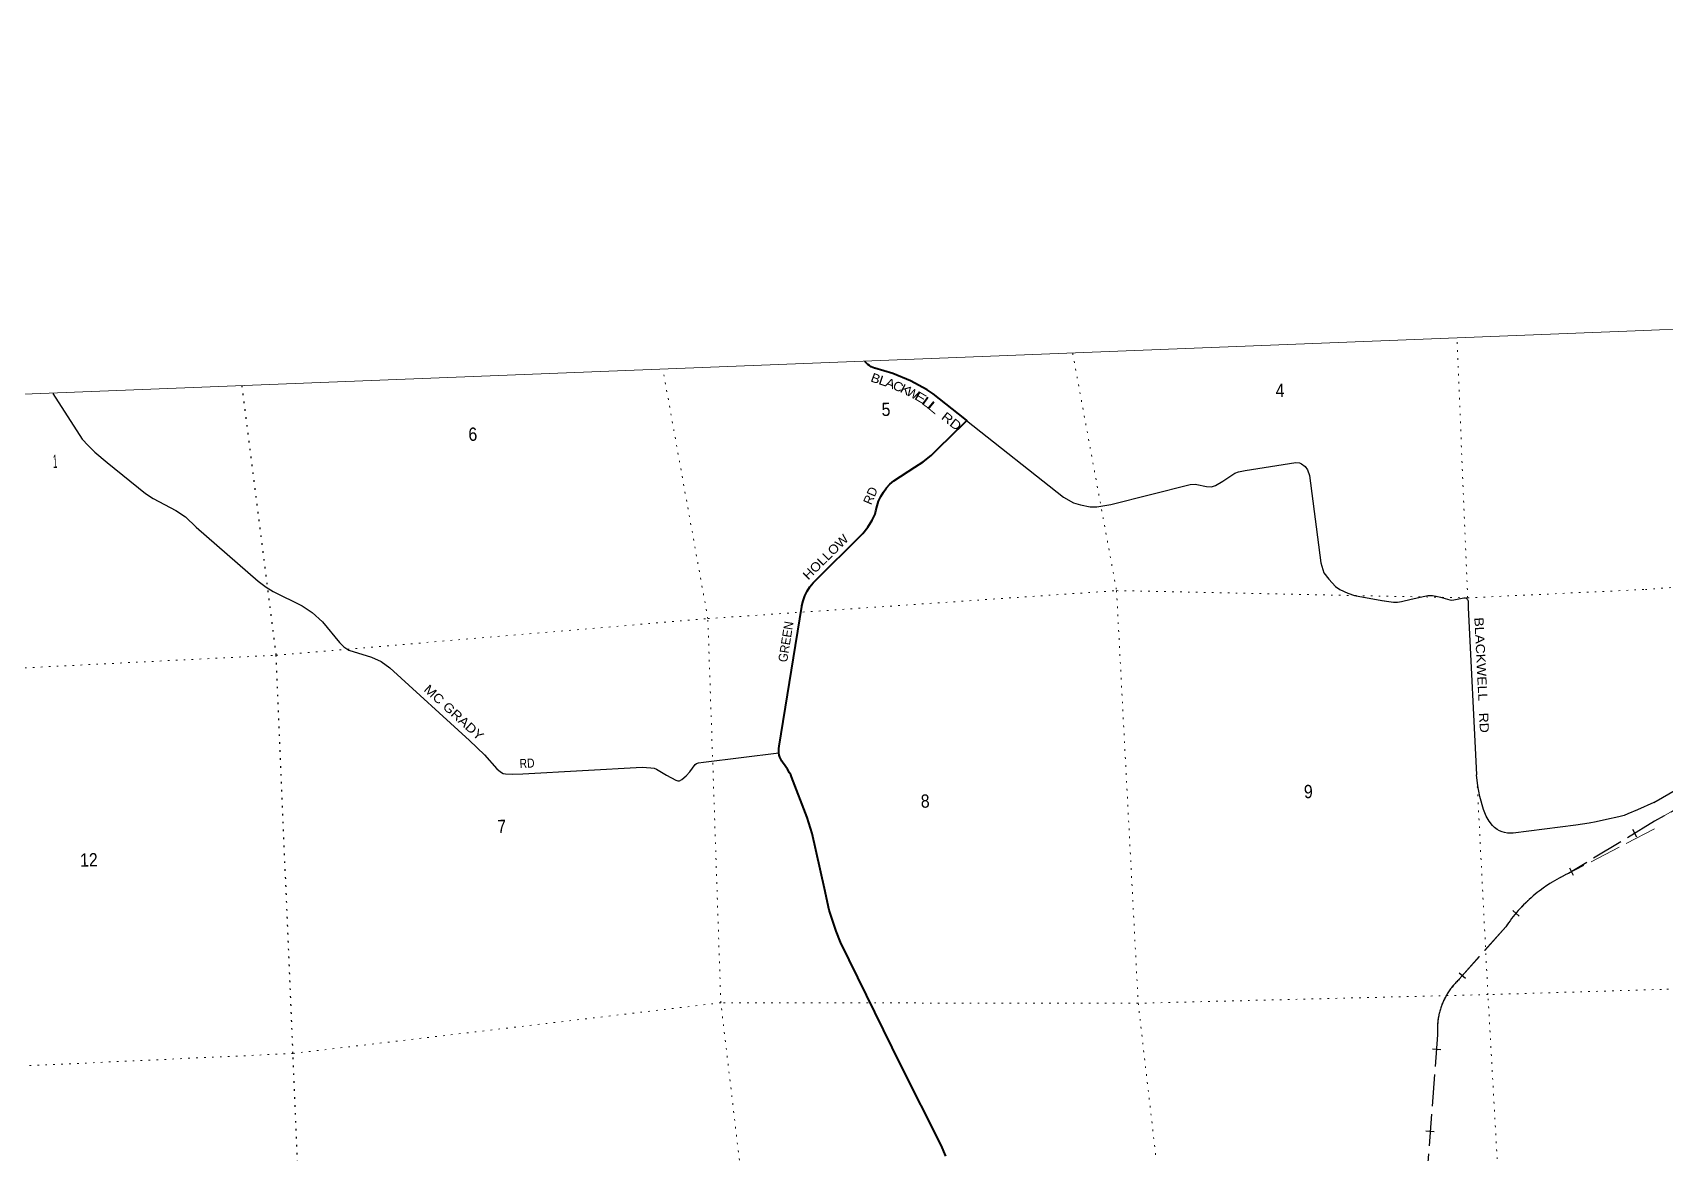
# Model space of a CAD drawing. Header units: feet. Extents: x 751810 to 1010326, y -353855 to -161247.
# Drawn here: x 887185 to 908761, y -176058 to -161247 of the extents above; entities that cross this region are included whole.
import ezdxf
from ezdxf.enums import TextEntityAlignment as Align

# ---------------------------------------------------------------- set-up
doc = ezdxf.new("R2010")
doc.units = ezdxf.units.FT
doc.header["$LTSCALE"] = 70
doc.linetypes.add('DOTTED', pattern=[1.5, 0.3, -1.2])
doc.linetypes.add('LONG_DASHED', pattern=[7.5, 6, -1.5])
for name, color, linetype, lineweight in [('26', 7, 'Continuous', 40), ('29', 7, 'Continuous', 25), ('4', 7, 'Continuous', 13), ('6', 7, 'DOTTED', 25), ('63', 7, 'Continuous', 25), ('7', 7, 'DOTTED', 13)]:
    doc.layers.add(name, color=color, linetype=linetype, lineweight=lineweight)
doc.layers.add('27', color=7, linetype='Continuous')
doc.layers.add('30', color=7, linetype='Continuous')

msp = doc.modelspace()

# ---------------------------------------------------------------- linework, layer by layer
at = {"layer": '26'}
for points in [[(897862.58, -173267.57), (897801.77, -173122.26), (897710.66, -172843.47), (897649.19, -172556.69), (897487.75, -171830.09), (897422.13, -171618.31), (897212.07, -171079.93), (897202.34, -171054.98), (897187.94, -171029.93), (897160.34, -170981.9), (897106.48, -170906.72), (897100.98, -170899.68), (897084.46, -170875.29), (897070.57, -170849.31), (897059.48, -170822.02), (897051.3, -170793.72), (897046.12, -170764.72), (897044.01, -170735.34), (897044.98, -170705.9), (897049.01, -170676.72), (897347.45, -168829.57), (897348.93, -168821.86), (897365.72, -168755.45), (897389.36, -168691.16), (897419.59, -168629.69), (897456.08, -168571.72), (897498.43, -168517.88), (897546.18, -168468.76), (898117.91, -167905.02), (898155.46, -167864.16), (898221.05, -167780.3), (898277.51, -167690.03), (898317.02, -167609.64), (898328.27, -167566.99), (898343, -167501.22), (898364.52, -167437.34), (898392.6, -167376.07), (898426.94, -167318.07), (898467.14, -167263.98), (898512.79, -167214.38), (898563.36, -167169.83), (898844.22, -166987.87), (898952.64, -166918.52), (899056.62, -166835.78), (899151.38, -166742.63), (899499.95, -166401.11), (899529.64, -166372.02), (899503.93, -166351.62), (899084.84, -166019.16), (899003.88, -165967.34), (898784.34, -165848.33), (898553.56, -165752.91), (898314.07, -165682.14), (898311.71, -165681.41), (898287.68, -165672.45), (898264.71, -165661.02), (898243.06, -165647.26), (898222.97, -165631.31), (898183.56, -165592.67)], [(899252.61, -176096.55), (899189.27, -175949.45), (898658.65, -174891.61), (897862.58, -173267.57)]]:
    msp.add_lwpolyline(points, dxfattribs=at)
at = {"layer": '29'}
for p, q in [((899527.45, -166370.28), (900809, -167386.92)), ((905025.42, -168750.9), (905051.2, -168756.05)), ((906154.61, -168844.78), (906264.09, -171054.39))]:
    msp.add_line(p, q, dxfattribs=at)
for points in [[(887451.3, -166013.67), (887840.66, -166620.36), (887919.89, -166703.81), (888007.46, -166791.41), (888170.09, -166929.09), (888674.66, -167337.94), (888778.9, -167404.7), (889079.14, -167563.23), (889204.25, -167646.66), (889346.02, -167780.17), (890163.33, -168497.75), (890271.75, -168577.01), (890363.49, -168631.25), (890747.13, -168823.16), (890880.57, -168910.76), (891014.01, -169031.76), (891239.18, -169307.11), (891297.56, -169365.51), (891364.28, -169407.23), (891664.52, -169499.02), (891789.62, -169557.42), (891906.38, -169640.86), (892957.21, -170600.41)], [(900809, -167386.92), (900938.61, -167458.42), (901030.36, -167487.62), (901159.63, -167512.66), (901247.2, -167512.66), (901434.85, -167483.45), (902481.53, -167216.44), (902548.25, -167212.27), (902569.1, -167216.44), (902698.37, -167245.65), (902765.09, -167249.82), (902815.13, -167233.13), (902911.04, -167174.72), (903073.67, -167070.42), (903119.54, -167049.56), (903207.11, -167032.87), (903878.49, -166928.57), (903924.36, -166932.74), (903953.55, -166945.26), (903999.42, -166978.64), (904032.78, -167024.53), (904057.8, -167099.63), (904207.92, -168255.28), (904249.62, -168384.61), (904312.17, -168468.05), (904403.91, -168568.18), (904458.12, -168605.73), (904566.55, -168655.79), (904654.12, -168684.99), (905012.74, -168751.75)], [(905012.74, -168751.75), (905167.04, -168772.61), (905221.25, -168772.61), (905275.46, -168764.26), (905400.56, -168735.06), (905581.95, -168693.34), (905623.65, -168687.08), (905682.04, -168687.08), (905732.08, -168695.42), (905790.46, -168707.94), (905911.39, -168743.4), (905934.32, -168746.53), (905965.6, -168743.4), (906096.95, -168716.28), (906114.67, -168716.28), (906130.31, -168722.54), (906145.95, -168738.18), (906151.16, -168747.57), (906153.25, -168758), (906154.61, -168844.78)], [(908609.49, -171422.43), (908920.92, -171238.5), (908983.58, -171209.24), (909017.01, -171198.79), (909088.03, -171179.99), (909814.99, -171029.51), (909890.2, -171014.87), (909948.69, -170996.07), (910086.56, -170929.19), (910959.75, -170477.76), (911281.45, -170310.56), (911358.74, -170268.75), (911417.23, -170231.13), (911536.3, -170135.01), (911761.91, -169946.91)], [(892957.21, -170600.41), (893157.39, -170792.33), (893320.02, -170975.89), (893367.97, -171017.61), (893403.42, -171038.47), (893432.61, -171042.64), (893520.18, -171046.81), (893661.95, -171042.64), (895238.2, -170955.03), (895352.9, -170961.29), (895398.77, -170967.55), (895430.02, -170980.06), (895559.29, -171059.33), (895684.39, -171126.08), (895709.43, -171132.34), (895732.36, -171132.34), (895763.62, -171117.74), (895822, -171067.67), (895867.89, -171017.61), (895938.76, -170917.48), (895955.46, -170907.06), (895982.56, -170898.71), (896051.35, -170888.28), (897045.13, -170765.59)], [(908609.49, -171422.43), (908393.6, -171516.74), (908265.37, -171572.03), (908215.33, -171590.8), (908147.57, -171608.52), (907980.76, -171646.07), (907847.32, -171675.28), (907755.58, -171691.97), (907576.27, -171721.17), (906750.6, -171825.47), (906713.07, -171827.56), (906675.54, -171825.47), (906633.84, -171818.17), (906604.65, -171808.79), (906569.21, -171793.14), (906540.01, -171777.5), (906501.44, -171751.42), (906475.38, -171725.34), (906433.68, -171666.93), (906394.06, -171600.19), (906358.62, -171512.57), (906308.58, -171341.52), (906283.56, -171199.67), (906264.09, -171054.39)]]:
    msp.add_lwpolyline(points, dxfattribs=at)
at = {"layer": '4'}
msp.add_lwpolyline([(751809.62, -170897.82), (783122.91, -169842.15), (814434.73, -168743.41), (845745, -167601.59), (877053.68, -166416.71), (908360.69, -165188.77), (939665.99, -163917.76), (970969.51, -162603.69), (1002271.19, -161246.56), (1010326.19, -344125.92), (978772.94, -345493.95), (947217.84, -346818.58), (915660.96, -348099.8), (884102.33, -349337.62), (852542.04, -350532.02), (820980.12, -351683.01), (789416.81, -352794.88), (757851.71, -353854.74)], close=True, dxfattribs=at)
msp.add_lwpolyline([(751809.62, -170897.82), (783122.91, -169842.15), (814434.73, -168743.41), (845745, -167601.59), (877053.68, -166416.71), (908360.69, -165188.77), (939665.99, -163917.76), (970969.51, -162603.69), (1002271.19, -161246.56), (1010326.19, -344125.92), (978772.94, -345493.95), (947217.84, -346818.58), (915660.96, -348099.8), (884102.33, -349337.62), (852542.04, -350532.02), (820980.12, -351683.01), (789416.81, -352794.88), (757851.71, -353854.74)], close=True, dxfattribs=at)
at = {"layer": '6'}
msp.add_lwpolyline([(891259.02, -187863.51), (891133.1, -185373.05), (890841.21, -180057.56), (890625.85, -174737.71), (890404.14, -169474.47), (889953.3, -165915.98)], dxfattribs=at)
at = {"layer": '63', "lineweight": 13}
msp.add_line((910571.03, -170564.72), (908608.72, -171673.41), dxfattribs=at)
at = {"layer": '63', "linetype": 'LONG_DASHED', "lineweight": 13}
for p, q in [((908617.22, -171769.21), (907478.55, -172359.07)), ((906650.93, -173063.69), (906036.73, -173755.71)), ((905750.67, -174492.04), (905607.77, -176346.5))]:
    msp.add_line(p, q, dxfattribs=at)
at = {"layer": '63'}
for p, q in [((908326.76, -171774.7), (908377.64, -171872.92)), ((907492.86, -172283.59), (907543.73, -172381.8)), ((906744.74, -172849.96), (906829.31, -172921.24)), ((906037.14, -173670.72), (906119.87, -173744.14)), ((905682.68, -174678.02), (905792.96, -174686.52)), ((905596.66, -175760.4), (905706.94, -175768.9))]:
    msp.add_line(p, q, dxfattribs=at)
at = {"layer": '63', "linetype": 'LONG_DASHED'}
for points in [[(910577.64, -170561.81), (910571.6, -170565.66), (908619.32, -171668.69)], [(908619.28, -171667.91), (907479.03, -172360.06), (907447.56, -172374.6), (907416.63, -172389.77), (907385.95, -172405.5), (907355.24, -172421.65), (907325.04, -172438.45), (907295.28, -172455.7), (907265.49, -172473.39), (907236.21, -172491.73), (907207.37, -172510.52), (907178.58, -172529.94), (907150.4, -172549.73), (907122.38, -172569.88), (907094.7, -172590.74), (907067.63, -172611.99), (907040.79, -172633.78), (907014.29, -172655.85), (906988.14, -172678.63), (906962.5, -172701.62), (906937.19, -172725.33), (906912.41, -172749.23), (906887.86, -172773.66), (906863.94, -172798.49), (906840.43, -172823.75), (906817.26, -172849.31), (906794.62, -172875.5), (906772.31, -172901.97), (906750.6, -172928.83), (906729.24, -172955.95), (906708.58, -172983.62), (906688.24, -173011.59), (906668.45, -173039.74), (906651.8, -173064.37), (906037.52, -173756.48), (906025.98, -173767.27), (906014.79, -173778.24), (906003.78, -173789.41), (905992.83, -173800.75), (905982.2, -173812.32), (905971.81, -173824.02), (905961.47, -173835.9), (905951.44, -173847.99), (905941.67, -173860.22), (905932.02, -173872.7), (905922.68, -173885.27), (905913.46, -173897.97), (905904.48, -173910.93), (905895.82, -173923.96), (905887.35, -173937.2), (905879.06, -173950.5), (905871.02, -173964.07), (905863.23, -173977.66), (905855.68, -173991.5), (905848.39, -174005.35), (905841.29, -174019.41), (905834.5, -174033.53), (905827.95, -174047.79), (905821.6, -174062.13), (905815.56, -174076.68), (905809.71, -174091.28), (905804.16, -174105.97), (905798.81, -174120.72), (905793.84, -174135.62), (905789.05, -174150.6), (905784.52, -174165.58), (905780.24, -174180.69), (905776.28, -174195.88), (905772.55, -174211.21), (905769.03, -174226.49), (905765.88, -174241.9), (905762.99, -174257.34), (905760.29, -174272.83), (905757.9, -174288.28), (905755.82, -174303.92), (905753.94, -174319.52), (905752.45, -174335.12), (905751.08, -174350.73), (905750.08, -174366.49), (905749.34, -174382.12), (905748.86, -174397.77), (905748.63, -174413.55), (905748.78, -174429.23), (905749.06, -174444.91), (905749.73, -174460.6), (905750.58, -174476.37), (905751.77, -174492.04), (905608.87, -176346.53)]]:
    msp.add_lwpolyline(points, dxfattribs=at)
at = {"layer": '63', "linetype": 'LONG_DASHED', "lineweight": 13}
for centre, radius, start, end in [((908299.28, -174161.42), 1980.42, 114.48285, 146.33804), ((906648.58, -174417.14), 901.03, 132.77012, 184.76815)]:
    msp.add_arc(centre, radius, start, end, dxfattribs=at)
at = {"layer": '7'}
for points in [[(907040.71, -195341.11), (907005.53, -190372.42), (906964.93, -184831.55), (906721.37, -179381.56), (906416.15, -173959.67), (906148.65, -168715.98), (906005.33, -165282.64)], [(896678.79, -187973.1), (896595.33, -185106.25), (896517.61, -182502.83), (896904.04, -179379.29), (896279.46, -174068), (896107.83, -168990.64), (895513.41, -165697.88)], [(900928.75, -165484.16), (901508.4, -168620.94), (901794.41, -174073.65), (902365.94, -179035.92), (902199.29, -183828.52)], [(908497.06, -168605.26), (911677.45, -168379.96), (913184.47, -168374.82)], [(877188.72, -169921.16), (879750.29, -169820.39), (885091.17, -169740.71), (890404.14, -169474.47), (896107.83, -168990.64), (901508.4, -168620.94), (906148.65, -168715.98), (908497.06, -168605.26)], [(939764.49, -172743.51), (938768.28, -172764.08), (936072.28, -172613.64), (933434.75, -172723.35), (928022.48, -173011.6), (922895.37, -173315), (917317.32, -173727.4), (911951.32, -173812.65), (908708.02, -173891.19)], [(908708.02, -173891.19), (906416.15, -173959.67), (901794.41, -174073.65), (896279.46, -174068), (890625.85, -174737.71), (885284.04, -174984.68), (879998.66, -175229.92), (877396.45, -175311.97)]]:
    msp.add_lwpolyline(points, dxfattribs=at)

# ---------------------------------------------------------------- texts
at = {"layer": '27'}
for s, rotation, width, p in [('B', 339.505, 1.1, (898304.23, -165872.38)), ('L', 341.44, 1.2, (898404.98, -165904.93)), ('A', 339.774, 1.15, (898499.07, -165939.07)), ('C', 336.279, 1.1, (898597.62, -165976.86)), ('K', 333.01, 1.2, (898694.05, -166019.63)), ('E', 329.666, 1.35, (898888.15, -166119.61)), ('L', 324.011, 1.7, (898977.95, -166185.29)), ('L', 320.537, 1.85, (899053.06, -166245.72))]:
    msp.add_text(s, height=120, rotation=rotation, dxfattribs=dict(at, width=width)).set_placement(p, align=Align.CENTER)
msp.add_text('W', height=120, rotation=331.562, dxfattribs=at).set_placement((898787.48, -166064.32), align=Align.CENTER)
for s, rotation, width, p in [('RD', 321.575, 1.2, (899182.15, -166343.72)), ('HOLLOW', 44.597, 1.1, (897433.77, -168487)), ('GREEN', 80.822, 0.95, (897153.91, -169572.7))]:
    msp.add_text(s, height=120, rotation=rotation, dxfattribs=dict(at, width=width)).set_placement(p)
msp.add_text('RD', height=120, rotation=66.941, dxfattribs=at).set_placement((898266.18, -167495.9))
at = {"layer": '30'}
for s, rotation, width, p in [('BLACKWELL   RD', 272.837, 1.15, (906236.26, -168977.06)), ('MC GRADY', 317.6, 1.15, (892344.37, -169940.14)), ('RD', 3.181, 0.85, (893623.14, -170967.4))]:
    msp.add_text(s, height=120, rotation=rotation, dxfattribs=dict(at, width=width)).set_placement(p)
at = {"layer": '7'}
for s, width, p in [('4', 0.9, (903612.59, -166063.26)), ('5', 0.9, (898405.38, -166314.43)), ('6', 0.9, (892945.69, -166642.6)), ('1', 0.45, (887455.07, -167000.44)), ('9', 0.9, (903986.86, -171364.87)), ('8', 0.9, (898923.64, -171491.19)), ('7', 0.9, (893327.49, -171826.36)), ('12', 0.9, (887813.73, -172270.5))]:
    msp.add_text(s, height=175, rotation=1.762, dxfattribs=dict(at, width=width)).set_placement(p)

doc.saveas('drawing.dxf')
